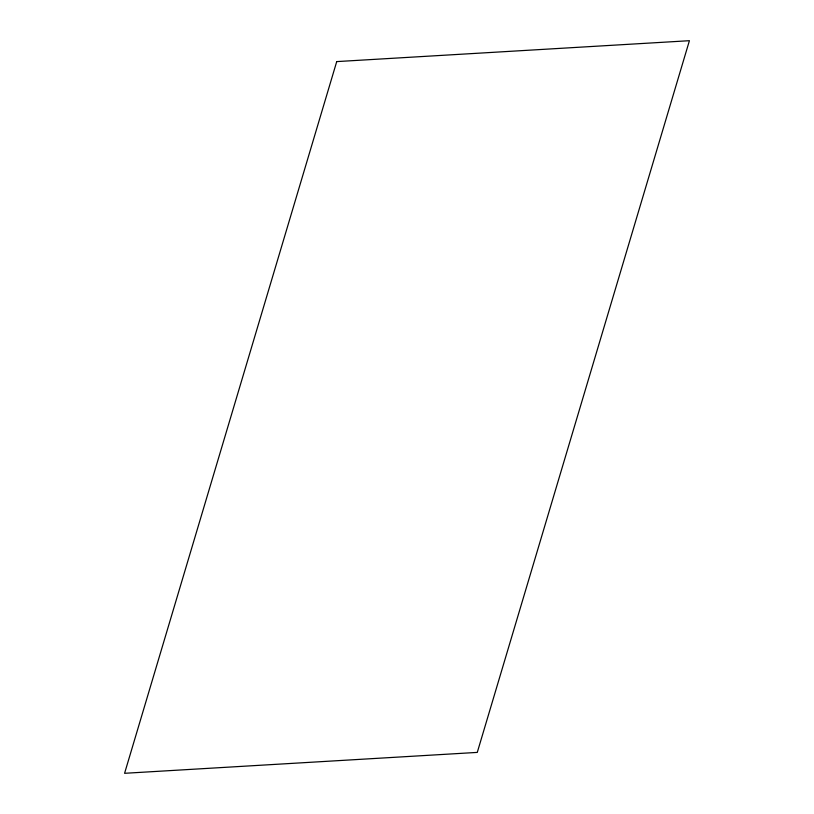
<?xml version="1.0" encoding="UTF-8"?>
<svg xmlns="http://www.w3.org/2000/svg" width="814" height="814" viewBox="0 0 814 814"><rect width="100%" height="100%" fill="white"/><g stroke="black" fill="none" stroke-linecap="round" stroke-linejoin="round"><path stroke-width="1.22" d="M336.721 61.599L124.583 773.3L477.279 752.401L689.417 40.7L336.721 61.599"/></g></svg>
